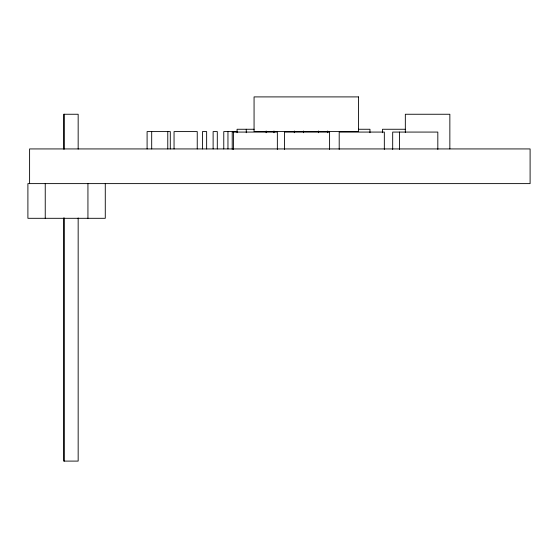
<?xml version="1.0" encoding="UTF-8"?>
<svg xmlns="http://www.w3.org/2000/svg" width="558" height="558" viewBox="0 0 558 558"><rect width="100%" height="100%" fill="white"/><g stroke="black" fill="none" stroke-linecap="round" stroke-linejoin="round"><path stroke-width="0.84" d="M254.148 129.261L237.073 129.261L237.073 132.734M358.382 129.261L369.961 129.261L369.961 132.734M405.213 129.261L382.502 129.261L382.502 132.734M237.534 131.59L223.772 131.59L223.772 148.93M449.853 148.93L449.853 114.251L405.331 114.251L405.331 132.455M437.821 149.418L437.821 132.072L392.686 132.072L392.686 149.418M399.528 132.072L399.528 149.418M384.329 149.418L384.329 132.072L339.201 132.072L339.201 149.418M329.59 149.418L329.59 132.072L284.454 132.072L284.454 149.418M327.755 130.997L327.755 132.734M318.562 130.997L318.562 132.734M303.517 130.997L303.517 132.734M294.324 130.997L294.324 132.734M277.354 149.418L277.354 132.072L232.219 132.072L232.219 149.418M273.971 130.997L273.971 132.734M266.152 130.997L266.152 132.734M246.266 129.261L246.266 132.734M233.474 132.072L233.474 149.418M227.957 131.59L227.957 148.93M217.299 148.93L217.299 131.59L213.121 131.59L213.121 148.93M206.641 148.93L206.641 131.59L202.463 131.59L202.463 148.93M197.239 148.93L197.239 131.59L174.047 131.59L174.047 148.93M170.288 148.93L170.288 131.59L147.096 131.59L147.096 148.93M167.777 131.59L167.777 148.93M151.692 131.59L151.692 148.93M105.274 183.617L105.274 218.304L27.9 218.304L27.9 183.617L530.1 183.617L530.1 148.93L29.602 148.93L29.602 183.617M87.934 183.617L87.934 218.304M78.162 149.105L78.162 114.251L63.64 114.251L63.64 149.105M78.162 217.955L78.162 461.096L63.64 461.096L63.64 217.955M64.289 114.251L64.289 149.105M64.289 217.955L64.289 461.096M45.24 183.617L45.24 218.304M358.515 96.904L254.064 96.904L254.064 131.59L358.515 131.59L358.515 96.904"/></g></svg>
